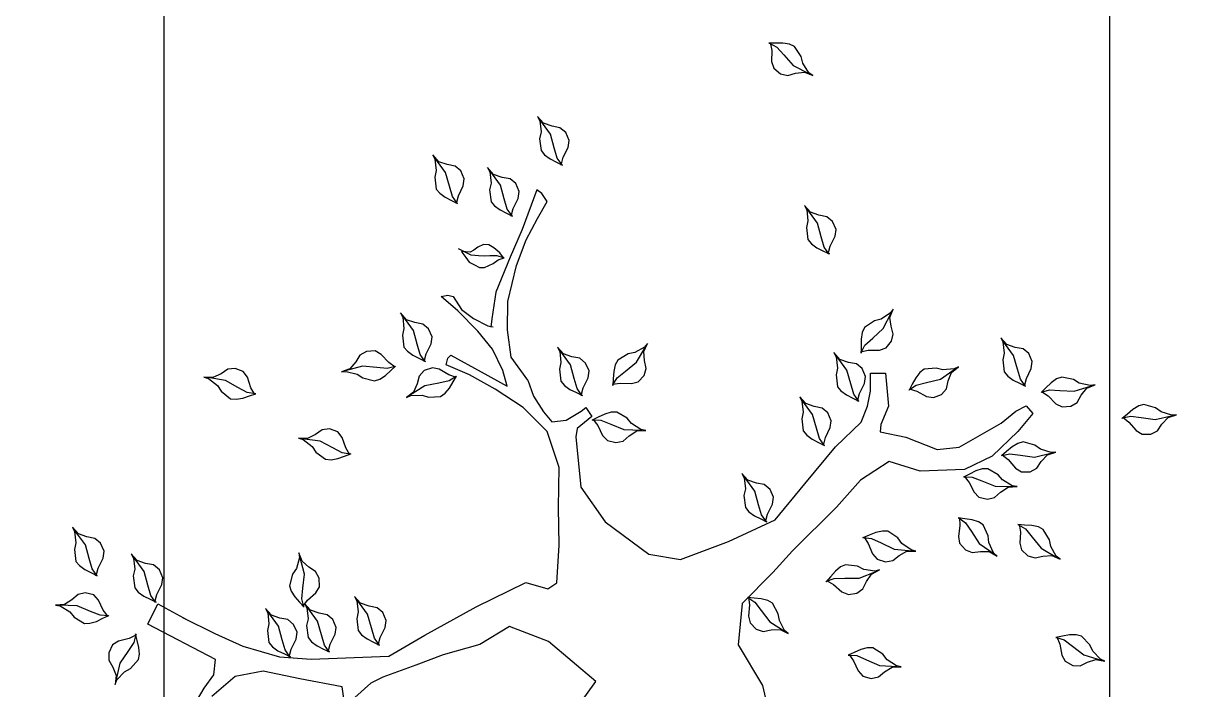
# Model space of a CAD drawing. Header units: metres. Extents: x 78 to 178, y -74 to 157.
# Drawn here: x 107.719 to 108.462, y 88.826 to 89.248 of the extents above; entities that cross this region are included whole.
import ezdxf

# ---------------------------------------------------------------- set-up
doc = ezdxf.new("R2010")
doc.units = ezdxf.units.M
doc.linetypes.add('ACAD_ISO03W100', pattern=[30, 12, -18])
doc.layers.add('Barandal', color=138, linetype='Continuous', lineweight=30)
doc.layers.add('Detalles constructivos', color=7, linetype='Continuous', lineweight=9)

# ---------------------------------------------------------------- blocks, each defined once
blk = doc.blocks.new('tree21')
at = {"color": 84}
for p, q in [((1451841.5, 401015.9), (1451845.4, 401078.4)), ((1451845.4, 401078.4), (1451851.3, 401045.6)), ((1451850.4, 400925.9), (1451845.9, 401052.4)), ((1451808, 400963.1), (1451841.5, 401015.9)), ((1451851.3, 401045.6), (1451892.6, 400978.8)), ((1451892.6, 400978.8), (1451929.7, 400948.4)), ((1451302.7, 400959.8), (1451332.2, 400944.1)), ((1451349.5, 400918.1), (1451302.7, 400959.8)), ((1451425.7, 400869.5), (1451323.5, 400944.1)), ((1451332.2, 400944.1), (1451410.2, 400935.4)), ((1451370.2, 400859.2), (1451349.5, 400918.1)), ((1451410.2, 400935.4), (1451457.1, 400945.7)), ((1451457.1, 400945.7), (1451540.3, 400935.3)), ((1451540.3, 400935.3), (1451569.7, 400911)), ((1451569.7, 400911), (1451597.4, 400872.8)), ((1451759.7, 400870.2), (1451770.7, 400920.7)), ((1451770.7, 400920.7), (1451808, 400963.1)), ((1451888.8, 400834.8), (1451850.4, 400925.9)), ((1451929.7, 400948.4), (1451972.9, 400876.5)), ((1451380.6, 400803.7), (1451370.2, 400859.2)), ((1451413.5, 400763.8), (1451380.6, 400803.7)), ((1451521.1, 400843.4), (1451425.7, 400869.5)), ((1451592.2, 400822.5), (1451521.1, 400843.4)), ((1451638.9, 400789.5), (1451592.2, 400822.5)), ((1451597.4, 400872.8), (1451619.9, 400827.7)), ((1451619.9, 400827.7), (1451640.7, 400786.1)), ((1451774.8, 400811.6), (1451759.7, 400870.2)), ((1451810.3, 400777.7), (1451774.8, 400811.6)), ((1451916.3, 400766.1), (1451888.8, 400834.8)), ((1451972, 400838.3), (1451959.1, 400793)), ((1451972.9, 400876.5), (1451972, 400838.3)), ((1451468.9, 400739.4), (1451413.5, 400763.8)), ((1451517.5, 400746.3), (1451468.9, 400739.4)), ((1451586.9, 400780.9), (1451517.5, 400746.3)), ((1451640.7, 400794.7), (1451586.9, 400780.9)), ((1451640.7, 400786.1), (1451638.9, 400789.5)), ((1451880.3, 400744.5), (1451810.3, 400777.7)), ((1451924.4, 400710.7), (1451880.3, 400744.5)), ((1451919.3, 400708.9), (1451916.3, 400766.1)), ((1451937.5, 400747.4), (1451917.6, 400705.4)), ((1451959.1, 400793), (1451937.5, 400747.4)), ((1451917.6, 400705.4), (1451919.3, 400708.9)), ((1452096.4, 400638.6), (1452122.7, 400679.9)), ((1452122.7, 400679.9), (1452177.3, 400706.2)), ((1452177.3, 400706.2), (1452229, 400705.2)), ((1452229, 400705.2), (1452277.9, 400676.9)), ((1452249.6, 400628), (1452372.8, 400657)), ((1452277.9, 400676.9), (1452336.1, 400654.3)), ((1452367.1, 400650.5), (1452309.7, 400596.9)), ((1452336.1, 400654.3), (1452398.2, 400662.7)), ((1452398.2, 400662.7), (1452367.1, 400650.5)), ((1452052.9, 400513.5), (1452077.5, 400563.4)), ((1452077.5, 400563.4), (1452096.4, 400638.6)), ((1452105.6, 400532.3), (1452167.7, 400572.7)), ((1452167.7, 400572.7), (1452249.6, 400628)), ((1452309.7, 400596.9), (1452287.1, 400554.6)), ((1451487.9, 400549.7), (1451517.3, 400534.1)), ((1451534.6, 400508), (1451487.9, 400549.7)), ((1451610.9, 400459.4), (1451508.6, 400534.1)), ((1451517.3, 400534.1), (1451595.3, 400525.3)), ((1451555.4, 400449.1), (1451534.6, 400508)), ((1451595.3, 400525.3), (1451642.2, 400535.7)), ((1451642.2, 400535.7), (1451725.4, 400525.2)), ((1451725.4, 400525.2), (1451754.8, 400500.9)), ((1451754.8, 400500.9), (1451782.5, 400462.7)), ((1452046.4, 400519.2), (1452050.1, 400518.2)), ((1452091.5, 400507.9), (1452046.4, 400519.2)), ((1452050.1, 400518.2), (1452105.6, 400532.3)), ((1452140.4, 400495.6), (1452091.5, 400507.9)), ((1452187.4, 400491.7), (1452140.4, 400495.6)), ((1452225, 400498.3), (1452187.4, 400491.7)), ((1452287.1, 400554.6), (1452225, 400498.3)), ((1451565.7, 400393.6), (1451555.4, 400449.1)), ((1451706.2, 400433.3), (1451610.9, 400459.4)), ((1451777.3, 400412.5), (1451706.2, 400433.3)), ((1451824, 400379.5), (1451777.3, 400412.5)), ((1451782.5, 400462.7), (1451805, 400417.6)), ((1451805, 400417.6), (1451825.8, 400376)), ((1451598.6, 400353.7), (1451565.7, 400393.6)), ((1451654.1, 400329.4), (1451598.6, 400353.7)), ((1451702.6, 400336.3), (1451654.1, 400329.4)), ((1451772, 400370.9), (1451702.6, 400336.3)), ((1451825.8, 400384.7), (1451772, 400370.9)), ((1451825.8, 400376), (1451824, 400379.5)), ((1450255.7, 400042.4), (1450265.5, 400010.5)), ((1450259.3, 399979.8), (1450255.7, 400042.4)), ((1450278.9, 399891.6), (1450259.3, 400016.6)), ((1450265.5, 400010.5), (1450314.5, 399949.1)), ((1450200.4, 399876.9), (1450232.3, 399923.5)), ((1450232.3, 399923.5), (1450259.3, 399979.8)), ((1450314.5, 399949.1), (1450354.9, 399923.4)), ((1450354.9, 399923.4), (1450406.3, 399857.1)), ((1450195.4, 399825.5), (1450200.4, 399876.9)), ((1450217.4, 399769), (1450195.4, 399825.5)), ((1450327.8, 399805.7), (1450278.9, 399891.6)), ((1450406.3, 399857.1), (1450410, 399819.1)), ((1450256.7, 399739.6), (1450217.4, 399769)), ((1450363.3, 399740.7), (1450327.8, 399805.7)), ((1450373.1, 399684.3), (1450363.3, 399740.7)), ((1450402.6, 399772.5), (1450386.6, 399724.7)), ((1450410, 399819.1), (1450402.6, 399772.5)), ((1450330.2, 399715), (1450256.7, 399739.6)), ((1450378, 399686.7), (1450330.2, 399715)), ((1450386.6, 399724.7), (1450371.9, 399680.6)), ((1450371.9, 399680.6), (1450373.1, 399684.3)), ((1451868.8, 399613.9), (1451898.3, 399598.2)), ((1451915.6, 399572.2), (1451868.8, 399613.9)), ((1451991.8, 399523.6), (1451889.6, 399598.3)), ((1451898.3, 399598.2), (1451976.3, 399589.5)), ((1451976.3, 399589.5), (1452023.1, 399599.9)), ((1452023.1, 399599.9), (1452106.3, 399589.4)), ((1452106.3, 399589.4), (1452135.8, 399565.1)), ((1451936.3, 399513.3), (1451915.6, 399572.2)), ((1451946.7, 399457.8), (1451936.3, 399513.3)), ((1452087.2, 399497.5), (1451991.8, 399523.6)), ((1452158.2, 399476.6), (1452087.2, 399497.5)), ((1452135.8, 399565.1), (1452163.5, 399526.9)), ((1452163.5, 399526.9), (1452186, 399481.8)), ((1451590, 399397.4), (1451629.7, 399424.4)), ((1451629.7, 399424.4), (1451710.8, 399445.6)), ((1451710.8, 399445.6), (1451747.2, 399433.9)), ((1451747.2, 399433.9), (1451787.1, 399408.8)), ((1451979.6, 399417.9), (1451946.7, 399457.8)), ((1452035, 399393.5), (1451979.6, 399417.9)), ((1452153, 399435), (1452083.6, 399400.4)), ((1452206.7, 399448.9), (1452153, 399435)), ((1452205, 399443.7), (1452158.2, 399476.6)), ((1452186, 399481.8), (1452206.7, 399440.2)), ((1452206.7, 399440.2), (1452205, 399443.7)), ((1450682.1, 399382.7), (1450691.3, 399350.6)), ((1450684.5, 399320.1), (1450682.1, 399382.7)), ((1450702.2, 399231.5), (1450685.3, 399356.9)), ((1450691.3, 399350.6), (1450739, 399288.3)), ((1451481.2, 399380.1), (1451514.3, 399376.5)), ((1451540.1, 399358.8), (1451481.2, 399380.1)), ((1451628.9, 399342), (1451506.3, 399373.3)), ((1451514.3, 399376.5), (1451590, 399397.4)), ((1451581.2, 399311.7), (1451540.1, 399358.8)), ((1451727.1, 399353.1), (1451628.9, 399342)), ((1451800.9, 399360.1), (1451727.1, 399353.1)), ((1451787.1, 399408.8), (1451824.7, 399375.2)), ((1451856.5, 399346.9), (1451800.9, 399360.1)), ((1451856.2, 399352.4), (1451811.4, 399319.6)), ((1451824.7, 399375.2), (1451859.4, 399344.3)), ((1451834.3, 399340.4), (1451863.7, 399324.7)), ((1451881, 399298.7), (1451834.3, 399340.4)), ((1451859.4, 399344.3), (1451856.5, 399346.9)), ((1452083.6, 399400.4), (1452035, 399393.5)), ((1450623.5, 399218.4), (1450656.3, 399264.3)), ((1450656.3, 399264.3), (1450684.5, 399320.1)), ((1450739, 399288.3), (1450778.9, 399261.7)), ((1450778.9, 399261.7), (1450829, 399194.4)), ((1451611.4, 399264.1), (1451581.2, 399311.7)), ((1451656.8, 399239.2), (1451611.4, 399264.1)), ((1451759.8, 399261.7), (1451717.3, 399237.2)), ((1451811.4, 399319.6), (1451759.8, 399261.7)), ((1451957.3, 399250.1), (1451855.1, 399324.8)), ((1451863.7, 399324.7), (1451941.8, 399316)), ((1451901.8, 399239.8), (1451881, 399298.7)), ((1451941.8, 399316), (1451988.6, 399326.4)), ((1451988.6, 399326.4), (1452071.8, 399315.9)), ((1452071.8, 399315.9), (1452101.3, 399291.6)), ((1452101.3, 399291.6), (1452129, 399253.4)), ((1452129, 399253.4), (1452151.4, 399208.3)), ((1450617.5, 399167.1), (1450623.5, 399218.4)), ((1450749.4, 399144.6), (1450702.2, 399231.5)), ((1450829, 399194.4), (1450831.9, 399156.3)), ((1451717.3, 399237.2), (1451656.8, 399239.2)), ((1451912.1, 399184.3), (1451901.8, 399239.8)), ((1451945, 399144.4), (1451912.1, 399184.3)), ((1452052.6, 399224), (1451957.3, 399250.1)), ((1452123.7, 399203.1), (1452052.6, 399224)), ((1452172.2, 399175.4), (1452118.4, 399161.5)), ((1452170.5, 399170.2), (1452123.7, 399203.1)), ((1452151.4, 399208.3), (1452172.2, 399166.7)), ((1452172.2, 399166.7), (1452170.5, 399170.2)), ((1450638.3, 399110.2), (1450617.5, 399167.1)), ((1450676.9, 399080), (1450638.3, 399110.2)), ((1450783.6, 399078.9), (1450749.4, 399144.6)), ((1450823.5, 399109.9), (1450806.6, 399062.5)), ((1450831.9, 399156.3), (1450823.5, 399109.9)), ((1452000.5, 399120), (1451945, 399144.4)), ((1452049, 399126.9), (1452000.5, 399120)), ((1452118.4, 399161.5), (1452049, 399126.9)), ((1450150.1, 398984.6), (1450197.7, 399025.1)), ((1450179.7, 398936.5), (1450212.6, 399058.7)), ((1450197.7, 399025.1), (1450219.8, 399083.7)), ((1450219.8, 399083.7), (1450215.8, 399050.6)), ((1450215.8, 399050.6), (1450235.6, 398974.6)), ((1450750, 399053.9), (1450676.9, 399080)), ((1450797.2, 399024.7), (1450750, 399053.9)), ((1450792.2, 399022.3), (1450783.6, 399078.9)), ((1450806.6, 399062.5), (1450790.9, 399018.7)), ((1450790.9, 399018.7), (1450792.2, 399022.3)), ((1450076.6, 398910), (1450102, 398955)), ((1450102, 398955), (1450150.1, 398984.6)), ((1450189.6, 398838.1), (1450179.7, 398936.5)), ((1450235.6, 398974.6), (1450262.1, 398934.6)), ((1450262.1, 398934.6), (1450282.2, 398853.2)), ((1451786, 398991.7), (1451815.4, 398976)), ((1451832.7, 398950), (1451786, 398991.7)), ((1451909, 398901.4), (1451806.8, 398976.1)), ((1451815.4, 398976), (1451893.4, 398967.3)), ((1451853.5, 398891.1), (1451832.7, 398950)), ((1451893.4, 398967.3), (1451940.3, 398977.7)), ((1451940.3, 398977.7), (1452023.5, 398967.2)), ((1452023.5, 398967.2), (1452052.9, 398942.9)), ((1452052.9, 398942.9), (1452080.6, 398904.7)), ((1450073.8, 398849.5), (1450076.6, 398910)), ((1450097.7, 398806.6), (1450073.8, 398849.5)), ((1450282.2, 398853.2), (1450270.1, 398817)), ((1451863.8, 398835.6), (1451853.5, 398891.1)), ((1452004.3, 398875.3), (1451909, 398901.4)), ((1452075.4, 398854.4), (1452004.3, 398875.3)), ((1452122.2, 398821.5), (1452075.4, 398854.4)), ((1452080.6, 398904.7), (1452103.1, 398859.6)), ((1452103.1, 398859.6), (1452123.9, 398818)), ((1450154.9, 398754.3), (1450097.7, 398806.6)), ((1450181.6, 398708.8), (1450195.6, 398764.3)), ((1450195.6, 398764.3), (1450189.6, 398838.1)), ((1450244.4, 398777.4), (1450210.4, 398740.3)), ((1450270.1, 398817), (1450244.4, 398777.4)), ((1451896.7, 398795.7), (1451863.8, 398835.6)), ((1451952.2, 398771.3), (1451896.7, 398795.7)), ((1452000.7, 398778.2), (1451952.2, 398771.3)), ((1452070.1, 398812.8), (1452000.7, 398778.2)), ((1452123.9, 398826.7), (1452070.1, 398812.8)), ((1452123.9, 398818), (1452122.2, 398821.5)), ((1450187.1, 398709.1), (1450154.9, 398754.3)), ((1450210.4, 398740.3), (1450179, 398705.9)), ((1450179, 398705.9), (1450181.6, 398708.8)), ((1449808.9, 398672.2), (1449838.3, 398656.5)), ((1449855.7, 398630.5), (1449808.9, 398672.2)), ((1449931.9, 398581.9), (1449829.7, 398656.5)), ((1449838.3, 398656.5), (1449916.4, 398647.8)), ((1449876.4, 398571.5), (1449855.7, 398630.5)), ((1449916.4, 398647.8), (1449963.2, 398658.1)), ((1449963.2, 398658.1), (1450046.4, 398647.7)), ((1450046.4, 398647.7), (1450075.9, 398623.4)), ((1450075.9, 398623.4), (1450103.6, 398585.2)), ((1450317.4, 398501.8), (1450384.5, 398609.1)), ((1450360.4, 398581.3), (1450398.6, 398631)), ((1450385.1, 398600.5), (1450382, 398522)), ((1450398.6, 398631), (1450385.1, 398600.5)), ((1449886.7, 398516.1), (1449876.4, 398571.5)), ((1449919.6, 398476.2), (1449886.7, 398516.1)), ((1450027.2, 398555.8), (1449931.9, 398581.9)), ((1450098.3, 398534.9), (1450027.2, 398555.8)), ((1450145.1, 398501.9), (1450098.3, 398534.9)), ((1450103.6, 398585.2), (1450126.1, 398540.1)), ((1450126.1, 398540.1), (1450146.8, 398498.5)), ((1450211, 398506.5), (1450248.5, 398542.2)), ((1450248.5, 398542.2), (1450303.1, 398556.4)), ((1450303.1, 398556.4), (1450360.4, 398581.3)), ((1450382, 398522), (1450395.7, 398476)), ((1448707.4, 398447.5), (1448736.9, 398431.9)), ((1448754.2, 398405.9), (1448707.4, 398447.5)), ((1448814.9, 398423.2), (1448861.7, 398433.5)), ((1448861.7, 398433.5), (1448944.9, 398423)), ((1449975.1, 398451.8), (1449919.6, 398476.2)), ((1450023.6, 398458.7), (1449975.1, 398451.8)), ((1450093, 398493.3), (1450023.6, 398458.7)), ((1450146.8, 398507.1), (1450093, 398493.3)), ((1450146.8, 398498.5), (1450145.1, 398501.9)), ((1450190.7, 398449.5), (1450211, 398506.5)), ((1450201, 398401.5), (1450190.7, 398449.5)), ((1450298.1, 398404.9), (1450317.4, 398501.8)), ((1450395.7, 398476), (1450391.1, 398392.3)), ((1448830.4, 398357.3), (1448728.2, 398431.9)), ((1448736.9, 398431.9), (1448814.9, 398423.2)), ((1448774.9, 398346.9), (1448754.2, 398405.9)), ((1448925.8, 398331.2), (1448830.4, 398357.3)), ((1448944.9, 398423), (1448974.4, 398398.8)), ((1448974.4, 398398.8), (1449002.1, 398360.6)), ((1449002.1, 398360.6), (1449024.6, 398315.5)), ((1450240.5, 398334.8), (1450201, 398401.5)), ((1450282.4, 398332.5), (1450298.1, 398404.9)), ((1450369, 398361.2), (1450332.9, 398330.8)), ((1450391.1, 398392.3), (1450369, 398361.2)), ((1448785.3, 398291.4), (1448774.9, 398346.9)), ((1448818.1, 398251.5), (1448785.3, 398291.4)), ((1448996.8, 398310.3), (1448925.8, 398331.2)), ((1449045.3, 398282.5), (1448991.6, 398268.7)), ((1449043.6, 398277.3), (1448996.8, 398310.3)), ((1449024.6, 398315.5), (1449045.3, 398273.9)), ((1449045.3, 398273.9), (1449043.6, 398277.3)), ((1450258.1, 398282.1), (1450240.5, 398334.8)), ((1450289.5, 398305.2), (1450249.5, 398281.5)), ((1450249.5, 398281.5), (1450252.8, 398283.5)), ((1450252.8, 398283.5), (1450282.4, 398332.5)), ((1450332.9, 398330.8), (1450289.5, 398305.2)), ((1448873.6, 398227.2), (1448818.1, 398251.5)), ((1448922.2, 398234.1), (1448873.6, 398227.2)), ((1448991.6, 398268.7), (1448922.2, 398234.1)), ((1449406.4, 398178.4), (1449361.4, 398268.6)), ((1449380.4, 398247.7), (1449394.3, 398237.3)), ((1449385.6, 398185.3), (1449380.4, 398247.7)), ((1449394.3, 398237.3), (1449422, 398216.5)), ((1449422, 398216.5), (1449454.9, 398193.9)), ((1449454.9, 398193.9), (1449474, 398155.8)), ((1449331.7, 398093.5), (1449350.8, 398133.3)), ((1449350.8, 398133.3), (1449371.7, 398161.1)), ((1449371.7, 398161.1), (1449385.6, 398185.3)), ((1449409.8, 398128.1), (1449406.4, 398178.4)), ((1449413.2, 398086.5), (1449409.8, 398128.1)), ((1449474, 398155.8), (1449491.3, 398121.1)), ((1449491.3, 398121.1), (1449491.2, 398086.4)), ((1448795.9, 398064.5), (1448825.3, 398048.9)), ((1448842.6, 398022.9), (1448795.9, 398064.5)), ((1448918.9, 397974.3), (1448816.6, 398048.9)), ((1448825.3, 398048.9), (1448903.3, 398040.1)), ((1448903.3, 398040.1), (1448950.2, 398050.5)), ((1448950.2, 398050.5), (1449033.4, 398040)), ((1449033.4, 398040), (1449062.8, 398015.7)), ((1449333.4, 398055.3), (1449331.7, 398093.5)), ((1449354.2, 398022.4), (1449333.4, 398055.3)), ((1449409.6, 397998.1), (1449409.7, 398050.1)), ((1449409.7, 398050.1), (1449413.2, 398086.5)), ((1449465.1, 398025.7), (1449439.1, 397991.1)), ((1449491.2, 398086.4), (1449465.1, 398025.7)), ((1448863.4, 397963.9), (1448842.6, 398022.9)), ((1448873.7, 397908.4), (1448863.4, 397963.9)), ((1449014.2, 397948.2), (1448918.9, 397974.3)), ((1449085.3, 397927.3), (1449014.2, 397948.2)), ((1449062.8, 398015.7), (1449090.5, 397977.6)), ((1449090.5, 397977.6), (1449113, 397932.5)), ((1449388.8, 397979), (1449354.2, 398022.4)), ((1449423.4, 397953), (1449388.8, 397979)), ((1449423.4, 397953), (1449409.6, 397998.1)), ((1449425.2, 397949.5), (1449423.4, 397953)), ((1449439.1, 397991.1), (1449425.2, 397949.5)), ((1448906.6, 397868.5), (1448873.7, 397908.4)), ((1448962, 397844.2), (1448906.6, 397868.5)), ((1449080, 397885.7), (1449010.6, 397851.1)), ((1449133.8, 397899.5), (1449080, 397885.7)), ((1449132, 397894.3), (1449085.3, 397927.3)), ((1449113, 397932.5), (1449133.8, 397890.8)), ((1449133.8, 397890.8), (1449132, 397894.3)), ((1449010.6, 397851.1), (1448962, 397844.2)), ((1448439.8, 397716.1), (1448469.2, 397700.5)), ((1448486.5, 397674.5), (1448439.8, 397716.1)), ((1448562.8, 397625.8), (1448460.5, 397700.5)), ((1448469.2, 397700.5), (1448547.2, 397691.7)), ((1448547.2, 397691.7), (1448594.1, 397702.1)), ((1448594.1, 397702.1), (1448677.3, 397691.6)), ((1448507.3, 397615.5), (1448486.5, 397674.5)), ((1448658.1, 397599.7), (1448562.8, 397625.8)), ((1448677.3, 397691.6), (1448706.7, 397667.3)), ((1448706.7, 397667.3), (1448734.4, 397629.1)), ((1448734.4, 397629.1), (1448756.9, 397584.1)), ((1448517.6, 397560), (1448507.3, 397615.5)), ((1448550.5, 397520.1), (1448517.6, 397560)), ((1448723.9, 397537.3), (1448654.5, 397502.7)), ((1448729.2, 397578.9), (1448658.1, 397599.7)), ((1448777.7, 397551.1), (1448723.9, 397537.3)), ((1448775.9, 397545.9), (1448729.2, 397578.9)), ((1448756.9, 397584.1), (1448777.7, 397542.4)), ((1448777.7, 397542.4), (1448775.9, 397545.9)), ((1450046.9, 397577.8), (1450076.4, 397562.2)), ((1450093.7, 397536.2), (1450046.9, 397577.8)), ((1450169.9, 397487.5), (1450067.7, 397562.2)), ((1450076.4, 397562.2), (1450154.4, 397553.4)), ((1450114.4, 397477.2), (1450093.7, 397536.2)), ((1450154.4, 397553.4), (1450201.2, 397563.8)), ((1450201.2, 397563.8), (1450284.5, 397553.3)), ((1450284.5, 397553.3), (1450313.9, 397529)), ((1448605.9, 397495.8), (1448550.5, 397520.1)), ((1448654.5, 397502.7), (1448605.9, 397495.8)), ((1450124.8, 397421.7), (1450114.4, 397477.2)), ((1450265.3, 397461.5), (1450169.9, 397487.5)), ((1450336.3, 397440.6), (1450265.3, 397461.5)), ((1450313.9, 397529), (1450341.6, 397490.9)), ((1450341.6, 397490.9), (1450364.1, 397445.8)), ((1450157.7, 397381.8), (1450124.8, 397421.7)), ((1450213.1, 397357.5), (1450157.7, 397381.8)), ((1450331.1, 397399), (1450261.7, 397364.4)), ((1450384.8, 397412.8), (1450331.1, 397399)), ((1450383.1, 397407.6), (1450336.3, 397440.6)), ((1450364.1, 397445.8), (1450384.8, 397404.1)), ((1450384.8, 397404.1), (1450383.1, 397407.6)), ((1450261.7, 397364.4), (1450213.1, 397357.5)), ((1450513.5, 397247.9), (1450535, 397293.4)), ((1450535, 397293.4), (1450555, 397335.5)), ((1450548.1, 397330.1), (1450592.2, 397296.4)), ((1450555, 397335.5), (1450553.3, 397332)), ((1450553.3, 397332), (1450556.3, 397274.8)), ((1450592.2, 397296.4), (1450662.3, 397263.2)), ((1450500.6, 397202.5), (1450513.5, 397247.9)), ((1450556.3, 397274.8), (1450583.8, 397206)), ((1450662.3, 397263.2), (1450697.7, 397229.3)), ((1450697.7, 397229.3), (1450712.9, 397170.6)), ((1450094.4, 397085), (1450136.9, 397157.4)), ((1450136.9, 397157.4), (1450170.8, 397174.9)), ((1450170.8, 397174.9), (1450216.8, 397185.3)), ((1450260.9, 397160.6), (1450213.7, 397103.5)), ((1450216.8, 397185.3), (1450267.1, 397188.2)), ((1450309.7, 397190.6), (1450260.9, 397160.6)), ((1450267.1, 397188.2), (1450313.5, 397190.8)), ((1450305.6, 397194.3), (1450297.1, 397139.4)), ((1450297.1, 397139.4), (1450301.6, 397062)), ((1450313.5, 397190.8), (1450309.7, 397190.6)), ((1450499.7, 397164.3), (1450500.6, 397202.5)), ((1450542.9, 397092.4), (1450499.7, 397164.3)), ((1450583.8, 397206), (1450622.2, 397114.9)), ((1450712.9, 397170.6), (1450701.8, 397120.1)), ((1450085.5, 397037.9), (1450094.4, 397085)), ((1450213.7, 397103.5), (1450152.2, 397026.2)), ((1450301.6, 397062), (1450288.8, 397014.6)), ((1450580, 397062), (1450542.9, 397092.4)), ((1450621.3, 396995.3), (1450580, 397062)), ((1450622.2, 397114.9), (1450626.7, 396988.5)), ((1450664.6, 397077.7), (1450631.1, 397025)), ((1450701.8, 397120.1), (1450664.6, 397077.7)), ((1450077.5, 396975.3), (1450020.8, 396948.7)), ((1450020.8, 396948.7), (1450046.7, 396969.6)), ((1450152.2, 397026.2), (1450043.3, 396961.7)), ((1450046.7, 396969.6), (1450085.5, 397037.9)), ((1450139.8, 396971.1), (1450077.5, 396975.3)), ((1450194.9, 396958.7), (1450139.8, 396971.1)), ((1450244.5, 396973.2), (1450194.9, 396958.7)), ((1450288.8, 397014.6), (1450244.5, 396973.2)), ((1450627.2, 396962.5), (1450621.3, 396995.3)), ((1450631.1, 397025), (1450627.2, 396962.5)), ((1450927.6, 396291.4), (1450957.1, 396275.8)), ((1450974.4, 396249.7), (1450927.6, 396291.4)), ((1451050.7, 396201.1), (1450948.4, 396275.8)), ((1450957.1, 396275.8), (1451035.1, 396267)), ((1450995.1, 396190.8), (1450974.4, 396249.7)), ((1451035.1, 396267), (1451082, 396277.4)), ((1451082, 396277.4), (1451165.2, 396266.9)), ((1451165.2, 396266.9), (1451194.6, 396242.6)), ((1451194.6, 396242.6), (1451222.3, 396204.4)), ((1451789.1, 396245.1), (1451844.2, 396238.5)), ((1451792.2, 396253.2), (1451792.6, 396249.4)), ((1451796.5, 396206.9), (1451792.2, 396253.2)), ((1451792.6, 396249.4), (1451824.2, 396201.7)), ((1451844.2, 396238.5), (1451921.4, 396245.6)), ((1451921.4, 396245.6), (1451969.2, 396234.5)), ((1451969.2, 396234.5), (1452012.1, 396191.7)), ((1451005.5, 396135.3), (1450995.1, 396190.8)), ((1451146, 396175), (1451050.7, 396201.1)), ((1451217.1, 396154.2), (1451146, 396175)), ((1451263.8, 396121.2), (1451217.1, 396154.2)), ((1451222.3, 396204.4), (1451244.8, 396159.3)), ((1451244.8, 396159.3), (1451265.6, 396117.7)), ((1451801.1, 396156.7), (1451796.5, 396206.9)), ((1451813.1, 396111.1), (1451801.1, 396156.7)), ((1451824.2, 396201.7), (1451882.9, 396156.5)), ((1451882.9, 396156.5), (1451962.3, 396097.6)), ((1452012.1, 396191.7), (1452028.3, 396142.6)), ((1451038.4, 396095.4), (1451005.5, 396135.3)), ((1451093.8, 396071.1), (1451038.4, 396095.4)), ((1451142.4, 396077.9), (1451093.8, 396071.1)), ((1451211.8, 396112.6), (1451142.4, 396077.9)), ((1451265.6, 396126.4), (1451211.8, 396112.6)), ((1451265.6, 396117.7), (1451263.8, 396121.2)), ((1451831.7, 396077.8), (1451813.1, 396111.1)), ((1451905.5, 396037.9), (1451831.7, 396077.8)), ((1451962.3, 396097.6), (1452030.5, 395991)), ((1452017.8, 396087.1), (1452015.7, 396024.7)), ((1452028.3, 396142.6), (1452017.8, 396087.1)), ((1456636.8, 396095.3), (1456691.2, 396083.9)), ((1456640.7, 396103), (1456640.7, 396099.2)), ((1456640.9, 396056.5), (1456640.7, 396103)), ((1456640.7, 396099.2), (1456668, 396048.9)), ((1456691.2, 396083.9), (1456768.7, 396084.2)), ((1456768.7, 396084.2), (1456815.3, 396068.9)), ((1456815.3, 396068.9), (1456854.3, 396022.6)), ((1451952.9, 396030.5), (1451905.5, 396037.9)), ((1452022.4, 395994.1), (1451952.9, 396030.5)), ((1452015.7, 396024.7), (1452044.2, 395968.9)), ((1452044.2, 395968.9), (1452022.4, 395994.1)), ((1456641.1, 396006.1), (1456640.9, 396056.5)), ((1456649, 395959.7), (1456641.1, 396006.1)), ((1456668, 396048.9), (1456722.5, 395998.7)), ((1456722.5, 395998.7), (1456796.5, 395933.2)), ((1456854.3, 396022.6), (1456866.1, 395972.2)), ((1456664.7, 395924.8), (1456649, 395959.7)), ((1456734.7, 395878.6), (1456664.7, 395924.8)), ((1456796.5, 395933.2), (1456855.2, 395821)), ((1456850.9, 395917.9), (1456843.4, 395855.9)), ((1456866.1, 395972.2), (1456850.9, 395917.9)), ((1449059.9, 395855.5), (1449089.3, 395839.9)), ((1449106.6, 395813.9), (1449059.9, 395855.5)), ((1449182.9, 395765.3), (1449080.6, 395839.9)), ((1449089.3, 395839.9), (1449167.3, 395831.1)), ((1449167.3, 395831.1), (1449214.2, 395841.5)), ((1449214.2, 395841.5), (1449297.4, 395831)), ((1449297.4, 395831), (1449326.8, 395806.7)), ((1450393.6, 395888.4), (1450423.1, 395872.8)), ((1450440.4, 395846.8), (1450393.6, 395888.4)), ((1450516.7, 395798.2), (1450414.4, 395872.8)), ((1450423.1, 395872.8), (1450501.1, 395864.1)), ((1450461.1, 395787.8), (1450440.4, 395846.8)), ((1450501.1, 395864.1), (1450548, 395874.4)), ((1450548, 395874.4), (1450631.2, 395863.9)), ((1450631.2, 395863.9), (1450660.6, 395839.6)), ((1450660.6, 395839.6), (1450688.3, 395801.5)), ((1456781.3, 395867.2), (1456734.7, 395878.6)), ((1456847.4, 395824.9), (1456781.3, 395867.2)), ((1456843.4, 395855.9), (1456866.9, 395797.8)), ((1456866.9, 395797.8), (1456847.4, 395824.9)), ((1449127.4, 395754.9), (1449106.6, 395813.9)), ((1449137.7, 395699.4), (1449127.4, 395754.9)), ((1449278.2, 395739.2), (1449182.9, 395765.3)), ((1449349.3, 395718.3), (1449278.2, 395739.2)), ((1449326.8, 395806.7), (1449354.5, 395768.6)), ((1449354.5, 395768.6), (1449377, 395723.5)), ((1450471.5, 395732.3), (1450461.1, 395787.8)), ((1450612, 395772.1), (1450516.7, 395798.2)), ((1450683.1, 395751.2), (1450612, 395772.1)), ((1450729.8, 395718.2), (1450683.1, 395751.2)), ((1450688.3, 395801.5), (1450710.8, 395756.4)), ((1450710.8, 395756.4), (1450731.6, 395714.8)), ((1449170.6, 395659.5), (1449137.7, 395699.4)), ((1449226.1, 395635.2), (1449170.6, 395659.5)), ((1449344, 395676.7), (1449274.6, 395642.1)), ((1449397.8, 395690.5), (1449344, 395676.7)), ((1449396, 395685.3), (1449349.3, 395718.3)), ((1449377, 395723.5), (1449397.8, 395681.8)), ((1449397.8, 395681.8), (1449396, 395685.3)), ((1450504.4, 395692.4), (1450471.5, 395732.3)), ((1450559.8, 395668.1), (1450504.4, 395692.4)), ((1450608.4, 395675), (1450559.8, 395668.1)), ((1450677.8, 395709.6), (1450608.4, 395675)), ((1450731.6, 395723.4), (1450677.8, 395709.6)), ((1450731.6, 395714.8), (1450729.8, 395718.2)), ((1451609.4, 395639.5), (1451647.3, 395672.8)), ((1451647.3, 395672.8), (1451682.2, 395703.5)), ((1451679.3, 395700.9), (1451659.3, 395647.2)), ((1451673.8, 395701.3), (1451700.9, 395652.8)), ((1451682.2, 395703.5), (1451679.3, 395700.9)), ((1449274.6, 395642.1), (1449226.1, 395635.2)), ((1450085.6, 395649.4), (1450115, 395633.8)), ((1450132.3, 395607.7), (1450085.6, 395649.4)), ((1450208.6, 395559.1), (1450106.4, 395633.8)), ((1450115, 395633.8), (1450193, 395625)), ((1450153.1, 395548.8), (1450132.3, 395607.7)), ((1450193, 395625), (1450239.9, 395635.4)), ((1450239.9, 395635.4), (1450323.1, 395624.9)), ((1450323.1, 395624.9), (1450352.5, 395600.6)), ((1450352.5, 395600.6), (1450380.2, 395562.4)), ((1451563.6, 395568.3), (1451579.6, 395603)), ((1451579.6, 395603), (1451609.4, 395639.5)), ((1451657.3, 395573.2), (1451656.5, 395474.4)), ((1451659.3, 395647.2), (1451657.3, 395573.2)), ((1451700.9, 395652.8), (1451752.1, 395594.5)), ((1451752.1, 395594.5), (1451771.2, 395549.4)), ((1450163.4, 395493.3), (1450153.1, 395548.8)), ((1450196.3, 395453.4), (1450163.4, 395493.3)), ((1450303.9, 395533), (1450208.6, 395559.1)), ((1450375, 395512.2), (1450303.9, 395533)), ((1450421.8, 395479.2), (1450375, 395512.2)), ((1450380.2, 395562.4), (1450402.7, 395517.3)), ((1450402.7, 395517.3), (1450423.5, 395475.7)), ((1451574.8, 395485.1), (1451563.6, 395568.3)), ((1451771.2, 395549.4), (1451761.8, 395489.5)), ((1452155.6, 395463.3), (1452176.2, 395509.3)), ((1452176.2, 395509.3), (1452195.2, 395551.7)), ((1452188.5, 395546.3), (1452233.3, 395513.4)), ((1452195.2, 395551.7), (1452193.6, 395548.2)), ((1452193.6, 395548.2), (1452197.8, 395491.1)), ((1452197.8, 395491.1), (1452226.7, 395422.9)), ((1452233.3, 395513.4), (1452304, 395481.7)), ((1449863.2, 395367.9), (1449909.8, 395437.6)), ((1449909.8, 395437.6), (1449944.7, 395453.1)), ((1449944.7, 395453.1), (1449991.2, 395460.8)), ((1450033.8, 395433.6), (1449983.4, 395379.4)), ((1449991.2, 395460.8), (1450041.6, 395460.7)), ((1450084.3, 395460.7), (1450033.8, 395433.6)), ((1450041.6, 395460.7), (1450088.1, 395460.7)), ((1450068.7, 395410.3), (1450068.6, 395332.7)), ((1450080.4, 395464.6), (1450068.7, 395410.3)), ((1450088.1, 395460.7), (1450084.3, 395460.7)), ((1450251.8, 395429.1), (1450196.3, 395453.4)), ((1450300.3, 395436), (1450251.8, 395429.1)), ((1450369.7, 395470.6), (1450300.3, 395436)), ((1450423.5, 395484.4), (1450369.7, 395470.6)), ((1450423.5, 395475.7), (1450421.8, 395479.2)), ((1451358.5, 395404.2), (1451376.1, 395447.3)), ((1451369.6, 395441.5), (1451415.5, 395410.3)), ((1451376.1, 395447.3), (1451374.6, 395443.7)), ((1451374.6, 395443.7), (1451380.7, 395386.8)), ((1451415.5, 395410.3), (1451487.3, 395381)), ((1451596.7, 395442.5), (1451574.8, 395485.1)), ((1451608.2, 395364.8), (1451596.7, 395442.5)), ((1451656.5, 395474.4), (1451610.4, 395356.5)), ((1451680.7, 395423.3), (1451629, 395388.2)), ((1451731.7, 395447.5), (1451680.7, 395423.3)), ((1451761.8, 395489.5), (1451731.7, 395447.5)), ((1452143.5, 395379.5), (1452143.6, 395417.7)), ((1452143.6, 395417.7), (1452155.6, 395463.3)), ((1452226.7, 395422.9), (1452267, 395332.7)), ((1452304, 395481.7), (1452340.2, 395448.6)), ((1452340.2, 395448.6), (1452356.5, 395390.3)), ((1449851.5, 395321.4), (1449863.2, 395367.9)), ((1449983.4, 395379.4), (1449917.4, 395305.8)), ((1450068.6, 395332.7), (1450053, 395286.2)), ((1451329.1, 395311.5), (1451339.5, 395357.5)), ((1451339.5, 395357.5), (1451358.5, 395404.2)), ((1451380.7, 395386.8), (1451412, 395319.6)), ((1451487.3, 395381), (1451524.5, 395349.1)), ((1451524.5, 395349.1), (1451542.9, 395291.4)), ((1451629, 395388.2), (1451600.6, 395332.4)), ((1451600.6, 395332.4), (1451608.2, 395364.8)), ((1452188.2, 395308.5), (1452143.5, 395379.5)), ((1452267, 395332.7), (1452274.1, 395206.3)), ((1452346.5, 395339.5), (1452310.2, 395296.3)), ((1452356.5, 395390.3), (1452346.5, 395339.5)), ((1449839.8, 395259.3), (1449781.6, 395236.1)), ((1449781.6, 395236.1), (1449808.8, 395255.5)), ((1449917.4, 395305.8), (1449804.9, 395247.7)), ((1449808.8, 395255.5), (1449851.5, 395321.4)), ((1449901.8, 395251.5), (1449839.8, 395259.3)), ((1449956.1, 395235.9), (1449901.8, 395251.5)), ((1450006.5, 395247.5), (1449956.1, 395235.9)), ((1450053, 395286.2), (1450006.5, 395247.5)), ((1451330.3, 395273.4), (1451329.1, 395311.5)), ((1451377.4, 395203.9), (1451330.3, 395273.4)), ((1451412, 395319.6), (1451455.3, 395230.8)), ((1451542.9, 395291.4), (1451534.6, 395240.3)), ((1452225.9, 395278.9), (1452188.2, 395308.5)), ((1452268.6, 395213), (1452225.9, 395278.9)), ((1452310.2, 395296.3), (1452277.8, 395242.9)), ((1451416.1, 395175.6), (1451377.4, 395203.9)), ((1451461.1, 395111.2), (1451416.1, 395175.6)), ((1451455.3, 395230.8), (1451466.8, 395104.7)), ((1451499.8, 395195.9), (1451469.2, 395141.4)), ((1451534.6, 395240.3), (1451499.8, 395195.9)), ((1452275.2, 395180.3), (1452268.6, 395213)), ((1452277.8, 395242.9), (1452275.2, 395180.3)), ((1450261.5, 395079.4), (1450305.9, 395103.3)), ((1450305.9, 395103.3), (1450346.8, 395125.3)), ((1450343.4, 395123.5), (1450311.9, 395075.7)), ((1450338.1, 395125.1), (1450353.6, 395071.8)), ((1450346.8, 395125.3), (1450343.4, 395123.5)), ((1451468.8, 395078.8), (1451461.1, 395111.2)), ((1451469.2, 395141.4), (1451468.8, 395078.8)), ((1450193, 394936.8), (1450200.9, 395020.3)), ((1450200.9, 395020.3), (1450224.2, 395050.5)), ((1450224.2, 395050.5), (1450261.5, 395079.4)), ((1450293.3, 395004), (1450270.2, 394907.9)), ((1450311.9, 395075.7), (1450293.3, 395004)), ((1450353.6, 395071.8), (1450390.4, 395003.5)), ((1450390.4, 395003.5), (1450398.8, 394955.2)), ((1450204.8, 394890.3), (1450193, 394936.8)), ((1450398.8, 394955.2), (1450376.3, 394899)), ((1450198.5, 394812.1), (1450204.8, 394890.3)), ((1450270.2, 394907.9), (1450198.8, 394803.4)), ((1450282.3, 394852.7), (1450224, 394830.2)), ((1450337.4, 394864.8), (1450282.3, 394852.7)), ((1450376.3, 394899), (1450337.4, 394864.8)), ((1450224, 394830.2), (1450183.8, 394782.1)), ((1450183.8, 394782.1), (1450198.5, 394812.1)), ((1451234.2, 394774.4), (1451289.6, 394770.8)), ((1451237, 394782.6), (1451237.5, 394778.8)), ((1451243.7, 394736.6), (1451237, 394782.6)), ((1451237.5, 394778.8), (1451271.7, 394732.9)), ((1451289.6, 394770.8), (1451366.4, 394782)), ((1451366.4, 394782), (1451414.7, 394773.4)), ((1451414.7, 394773.4), (1451459.8, 394733.1)), ((1450910, 394660.6), (1450932.4, 394705.7)), ((1450932.4, 394705.7), (1450953.1, 394747.4)), ((1450946.2, 394742.1), (1450989.6, 394707.6)), ((1450953.1, 394747.4), (1450951.4, 394743.9)), ((1450951.4, 394743.9), (1450953.3, 394686.7)), ((1450953.3, 394686.7), (1450979.5, 394617.4)), ((1450989.6, 394707.6), (1451059.1, 394673.1)), ((1451251, 394686.8), (1451243.7, 394736.6)), ((1451265.4, 394641.9), (1451251, 394686.8)), ((1451271.7, 394732.9), (1451332.7, 394690.9)), ((1451332.7, 394690.9), (1451415.2, 394636.4)), ((1451459.8, 394733.1), (1451478.6, 394684.9)), ((1451478.6, 394684.9), (1451471.1, 394628.9)), ((1450894.6, 394577.3), (1450896.2, 394615.5)), ((1450896.2, 394615.5), (1450910, 394660.6)), ((1450979.5, 394617.4), (1451016.1, 394525.6)), ((1451059.1, 394673.1), (1451093.8, 394638.5)), ((1451093.8, 394638.5), (1451107.9, 394579.6)), ((1451285.9, 394609.6), (1451265.4, 394641.9)), ((1451361.7, 394573.7), (1451285.9, 394609.6)), ((1451415.2, 394636.4), (1451489, 394533.6)), ((1451471.1, 394628.9), (1451472.5, 394566.4)), ((1450936.4, 394504.6), (1450894.6, 394577.3)), ((1451016.1, 394525.6), (1451018.2, 394399.1)), ((1451095.9, 394529.3), (1451057.8, 394487.6)), ((1451107.9, 394579.6), (1451095.9, 394529.3)), ((1451409.4, 394569), (1451361.7, 394573.7)), ((1451480.8, 394536.3), (1451409.4, 394569)), ((1451472.5, 394566.4), (1451503.9, 394512.3)), ((1451503.9, 394512.3), (1451480.8, 394536.3)), ((1449981.5, 394487), (1450011, 394471.4)), ((1450028.3, 394445.3), (1449981.5, 394487)), ((1450104.5, 394396.7), (1450002.3, 394471.4)), ((1450011, 394471.4), (1450089, 394462.6)), ((1450049, 394386.4), (1450028.3, 394445.3)), ((1450089, 394462.6), (1450135.8, 394473)), ((1450135.8, 394473), (1450219.1, 394462.5)), ((1450219.1, 394462.5), (1450248.5, 394438.2)), ((1450248.5, 394438.2), (1450276.2, 394400)), ((1450742.5, 394407.3), (1450775.1, 394445.8)), ((1450775.1, 394445.8), (1450805.2, 394481.2)), ((1450802.7, 394478.3), (1450790.8, 394422.3)), ((1450797.2, 394477.8), (1450831.1, 394433.9)), ((1450805.2, 394481.2), (1450802.7, 394478.3)), ((1450831.1, 394433.9), (1450890.3, 394383.7)), ((1450972.9, 394473.5), (1450936.4, 394504.6)), ((1451013, 394406), (1450972.9, 394473.5)), ((1451023.3, 394435.5), (1451018.3, 394373.1)), ((1451057.8, 394487.6), (1451023.3, 394435.5)), ((1450059.4, 394330.9), (1450049, 394386.4)), ((1450199.9, 394370.6), (1450104.5, 394396.7)), ((1450270.9, 394349.8), (1450199.9, 394370.6)), ((1450317.7, 394316.8), (1450270.9, 394349.8)), ((1450276.2, 394400), (1450298.7, 394354.9)), ((1450298.7, 394354.9), (1450319.4, 394313.3)), ((1450707.7, 394330.2), (1450718.4, 394366.8)), ((1450718.4, 394366.8), (1450742.5, 394407.3)), ((1450790.8, 394422.3), (1450799.6, 394348.7)), ((1450799.6, 394348.7), (1450813.2, 394250.8)), ((1450890.3, 394383.7), (1450915.8, 394341.8)), ((1451018.3, 394373.1), (1451013, 394406)), ((1451281, 394358.7), (1451335.9, 394350.1)), ((1451284.5, 394366.7), (1451284.7, 394362.8)), ((1451287, 394320.2), (1451284.5, 394366.7)), ((1451284.7, 394362.8), (1451314.5, 394314)), ((1451335.9, 394350.1), (1451413.3, 394354.3)), ((1451413.3, 394354.3), (1451460.6, 394341.4)), ((1450092.3, 394291), (1450059.4, 394330.9)), ((1450147.7, 394266.7), (1450092.3, 394291)), ((1450196.3, 394273.6), (1450147.7, 394266.7)), ((1450265.7, 394308.2), (1450196.3, 394273.6)), ((1450319.5, 394322), (1450265.7, 394308.2)), ((1450319.4, 394313.3), (1450317.7, 394316.8)), ((1450730.8, 394249.6), (1450707.7, 394330.2)), ((1450915.3, 394281.2), (1450891.5, 394235.3)), ((1450915.8, 394341.8), (1450915.3, 394281.2)), ((1451289.8, 394269.9), (1451287, 394320.2)), ((1451300, 394223.9), (1451289.8, 394269.9)), ((1451314.5, 394314), (1451371.5, 394266.6)), ((1451371.5, 394266.6), (1451448.6, 394204.8)), ((1451460.6, 394341.4), (1451501.9, 394297)), ((1451501.9, 394297), (1451516.2, 394247.4)), ((1450331.3, 394172.2), (1450363.9, 394205.4)), ((1450361.2, 394202.6), (1450345.2, 394147.6)), ((1450355.7, 394202.5), (1450386.3, 394156.2)), ((1450363.9, 394205.4), (1450361.2, 394202.6)), ((1450758.8, 394210.6), (1450730.8, 394249.6)), ((1450781.5, 394135.5), (1450758.8, 394210.6)), ((1450813.2, 394250.8), (1450784.9, 394127.5)), ((1450844.6, 394203.9), (1450798.6, 394161.6)), ((1450891.5, 394235.3), (1450844.6, 394203.9)), ((1451317.4, 394189.9), (1451300, 394223.9)), ((1451389.7, 394147.3), (1451317.4, 394189.9)), ((1451448.6, 394204.8), (1451512.8, 394095.8)), ((1451503.7, 394192.3), (1451499.3, 394130)), ((1451516.2, 394247.4), (1451503.7, 394192.3)), ((1450268.9, 394097.6), (1450296, 394136.2)), ((1450296, 394136.2), (1450331.3, 394172.2)), ((1450345.2, 394147.6), (1450348.7, 394073.6)), ((1450386.3, 394156.2), (1450441.6, 394101.9)), ((1450441.6, 394101.9), (1450464, 394058.2)), ((1450798.6, 394161.6), (1450778.7, 394102.2)), ((1450778.7, 394102.2), (1450781.5, 394135.5)), ((1451436.7, 394138.2), (1451389.7, 394147.3)), ((1451504.9, 394099.2), (1451436.7, 394138.2)), ((1451499.3, 394130), (1451525.7, 394073.2)), ((1452062.8, 394057), (1452071.2, 394102.8)), ((1452071.2, 394102.8), (1452070.5, 394099)), ((1450255.6, 394061.8), (1450268.9, 394097.6)), ((1450272.8, 393979.7), (1450255.6, 394061.8)), ((1450348.7, 394073.6), (1450355.1, 393975)), ((1450464, 394058.2), (1450459.1, 393997.9)), ((1451525.7, 394073.2), (1451504.9, 394099.2)), ((1452053.7, 394007.5), (1452062.8, 394057)), ((1452065.9, 394095.9), (1452117.3, 394074.7)), ((1452070.5, 394099), (1452088.1, 394044.5)), ((1452088.1, 394044.5), (1452132.4, 393985.2)), ((1452117.3, 394074.7), (1452193.5, 394060.7)), ((1452193.5, 394060.7), (1452236.5, 394037.1)), ((1452236.5, 394037.1), (1452266.3, 393984.4)), ((1450297.9, 393938.8), (1450272.8, 393979.7)), ((1450315, 393862.2), (1450297.9, 393938.8)), ((1450355.1, 393975), (1450317.9, 393854)), ((1450432.1, 393953.8), (1450383, 393925.9)), ((1450459.1, 393997.9), (1450432.1, 393953.8)), ((1452053, 393960.3), (1452053.7, 394007.5)), ((1452062, 393923.2), (1452053, 393960.3)), ((1452132.4, 393985.2), (1452193.1, 393907.1)), ((1452266.3, 393984.4), (1452268.7, 393932.7)), ((1450334, 393887.1), (1450309.9, 393829.3)), ((1450309.9, 393829.3), (1450315, 393862.2)), ((1450383, 393925.9), (1450334, 393887.1)), ((1452122.3, 393864.9), (1452062, 393923.2)), ((1452166, 393845.1), (1452122.3, 393864.9)), ((1452193.1, 393907.1), (1452230.1, 393786.1)), ((1452243.7, 393882.1), (1452224.9, 393822.5)), ((1452268.7, 393932.7), (1452243.7, 393882.1)), ((1452223.1, 393791.3), (1452166, 393845.1)), ((1452237.3, 393761.1), (1452223.1, 393791.3)), ((1452224.9, 393822.5), (1452237.3, 393761.1)), ((1450513.5, 393604), (1450543.4, 393639.6)), ((1450540.9, 393636.7), (1450529.3, 393580.6)), ((1450535.5, 393636.2), (1450569.6, 393592.4)), ((1450543.4, 393639.6), (1450540.9, 393636.7)), ((1450457.1, 393524.8), (1450481.1, 393565.4)), ((1450481.1, 393565.4), (1450513.5, 393604)), ((1450529.3, 393580.6), (1450538.5, 393507.1)), ((1450569.6, 393592.4), (1450629, 393542.5)), ((1450629, 393542.5), (1450654.6, 393500.7)), ((1450446.6, 393488.1), (1450457.1, 393524.8)), ((1450470.1, 393407.6), (1450446.6, 393488.1)), ((1450538.5, 393507.1), (1450552.5, 393409.3)), ((1450654.6, 393500.7), (1450654.4, 393440.1)), ((1450498.2, 393368.8), (1450470.1, 393407.6)), ((1450521.3, 393293.7), (1450498.2, 393368.8)), ((1450552.5, 393409.3), (1450524.7, 393285.8)), ((1450630.9, 393394.1), (1450584.1, 393362.5)), ((1450654.4, 393440.1), (1450630.9, 393394.1)), ((1450538.3, 393320), (1450518.7, 393260.5)), ((1450518.7, 393260.5), (1450521.3, 393293.7)), ((1450584.1, 393362.5), (1450538.3, 393320))]:
    blk.add_line(p, q, dxfattribs=at)
at = {"color": 38}
for p, q in [((1451977.9, 400433.8), (1451836, 400363.1)), ((1452223.4, 399962.4), (1451977.9, 400433.8)), ((1451836, 400363.1), (1451948.3, 400158.6)), ((1451931.7, 400192), (1452044, 399966.7)), ((1452657.4, 400178.8), (1452423.7, 400041.4)), ((1452423.7, 400041.4), (1452331.8, 399974.8)), ((1452344.1, 399824.7), (1452482, 399987.2)), ((1452044, 399966.7), (1452131.4, 399770.7)), ((1452331.8, 399974.8), (1452223.4, 399962.4)), ((1452306.4, 399628.7), (1452344.1, 399824.7)), ((1452131.4, 399770.7), (1452206.1, 399516.2)), ((1452360.3, 399374.3), (1452306.4, 399628.7)), ((1452206.1, 399516.2), (1452222.5, 399295.2)), ((1452414.1, 399078.2), (1452360.3, 399374.3)), ((1452222.5, 399295.2), (1452201, 398753.2)), ((1452560.1, 399057.2), (1452414.1, 399078.2)), ((1452388.8, 398878.1), (1452489.1, 398990.6)), ((1452347, 398794.7), (1452388.8, 398878.1)), ((1452263.3, 398565.5), (1452347, 398794.7)), ((1452201, 398753.2), (1452054.7, 398503.1)), ((1452192.2, 398373.7), (1452263.3, 398565.5)), ((1452054.7, 398503.1), (1451858.3, 398144.7)), ((1449694, 398388.6), (1449685.6, 398342.8)), ((1449793.9, 398271.8), (1449694, 398388.6)), ((1450169.4, 398354.8), (1450123.5, 398342.4)), ((1450240.1, 398192.1), (1450169.4, 398354.8)), ((1452121, 398119.5), (1452192.2, 398373.7)), ((1449685.6, 398342.8), (1449693.9, 398305.2)), ((1449693.9, 398305.2), (1449785.6, 398246.8)), ((1449935.6, 398134), (1449793.9, 398271.8)), ((1450123.5, 398342.4), (1450102.6, 398321.5)), ((1450102.6, 398321.5), (1450219.2, 398108.8)), ((1449785.6, 398246.8), (1449848, 398163.3)), ((1450340, 398012.7), (1450240.1, 398192.1)), ((1449848, 398163.3), (1449898, 398063.2)), ((1450060.6, 398029.7), (1449935.6, 398134)), ((1450219.2, 398108.8), (1450319, 397929.4)), ((1451858.3, 398144.7), (1451686.8, 397798.8)), ((1451995.6, 397911.1), (1452121, 398119.5)), ((1449664.5, 398008.2), (1449850.1, 398035.8)), ((1449850.1, 398035.8), (1449907.3, 398042.7)), ((1449898, 398063.2), (1449906.2, 398025.7)), ((1450210.6, 397958.7), (1450060.6, 398029.7)), ((1449419.9, 397907.9), (1449664.5, 398008.2)), ((1450319, 397929.4), (1450210.6, 397958.7)), ((1450469, 397816.6), (1450340, 398012.7)), ((1449227.3, 397824.9), (1449419.9, 397907.9)), ((1449477.1, 397862.8), (1449298.4, 397795.3)), ((1449728.6, 397923.2), (1449477.1, 397862.8)), ((1449926.3, 397926.5), (1449728.6, 397923.2)), ((1450117, 397900.3), (1449926.3, 397926.5)), ((1450277.1, 397783.5), (1450117, 397900.3)), ((1452099.5, 397640), (1451995.6, 397911.1)), ((1448949.8, 397721.1), (1449227.3, 397824.9)), ((1449298.4, 397795.3), (1449150.9, 397717.5)), ((1450277.1, 397783.5), (1450389.7, 397745.8)), ((1450635.6, 397649.7), (1450469, 397816.6)), ((1451686.8, 397798.8), (1451732.5, 397644.5)), ((1448975.7, 397686.4), (1448949.8, 397721.1)), ((1449150.9, 397717.5), (1449032.9, 397650)), ((1450389.7, 397745.8), (1450498, 397674.8)), ((1449032.9, 397650), (1448975.7, 397686.4)), ((1450498, 397674.8), (1450568.9, 397616.4)), ((1450568.9, 397616.4), (1450556.2, 397516.3)), ((1450885.8, 397566.1), (1450635.6, 397649.7)), ((1451732.5, 397644.5), (1451690.7, 397582)), ((1452378.6, 397310.3), (1452099.5, 397640)), ((1451165.2, 397570), (1450885.8, 397566.1)), ((1451428, 397565.5), (1451165.2, 397570)), ((1451690.7, 397582), (1451428, 397565.5)), ((1452708.3, 397547.6), (1452378.6, 397310.3)), ((1450556.2, 397516.3), (1450493.5, 397412.2)), ((1450493.5, 397412.2), (1450468.5, 397378.8)), ((1450468.5, 397378.8), (1450531, 397337.1)), ((1450531, 397337.1), (1450614.5, 397441.2)), ((1450614.5, 397441.2), (1450672.9, 397449.5)), ((1450672.9, 397449.5), (1451023.2, 397415.8)), ((1451023.2, 397415.8), (1451264.9, 397244.6)), ((1451264.9, 397244.6), (1451489.7, 396940)), ((1451489.7, 396940), (1451527, 396719)), ((1451527, 396719), (1451401.5, 396385.5)), ((1451401.5, 396385.5), (1451250.9, 396060.4)), ((1451835.1, 396289.2), (1452122.9, 396318.1)), ((1452122.9, 396318.1), (1452406.3, 396146.9)), ((1451618, 396076.8), (1451835.1, 396289.2)), ((1452406.3, 396146.9), (1452677.3, 396084.1)), ((1451467.7, 395939.3), (1451618, 396076.8)), ((1451250.9, 396060.4), (1451000.4, 395852.2)), ((1451162.8, 395631), (1451467.7, 395939.3)), ((1451000.4, 395852.2), (1450741.6, 395639.8)), ((1450741.6, 395639.8), (1450570.4, 395460.6)), ((1450974.9, 395464.4), (1451162.8, 395631)), ((1450457.7, 395414.9), (1450353.4, 395394.1)), ((1450570.4, 395460.6), (1450457.7, 395414.9)), ((1450845.4, 395264.4), (1450974.9, 395464.4)), ((1450228.3, 395394.3), (1450228.2, 395290)), ((1450353.4, 395394.1), (1450228.3, 395394.3)), ((1450228.2, 395290), (1450457.5, 395268.9)), ((1450457.5, 395268.9), (1450586.9, 395323)), ((1450586.9, 395323), (1450636.9, 395327.1)), ((1450636.9, 395327.1), (1450674.2, 395147.8)), ((1450911.8, 395047.5), (1450845.4, 395264.4)), ((1450674.2, 395147.8), (1450761.6, 394930.9)), ((1450899, 394739), (1450911.8, 395047.5)), ((1450761.6, 394930.9), (1450744.7, 394776.6)), ((1450744.7, 394776.6), (1450577.5, 394484.9)), ((1450807, 394547.2), (1450899, 394739)), ((1450635.7, 394368.1), (1450807, 394547.2)), ((1450577.5, 394484.9), (1450494, 394380.8)), ((1450494, 394380.8), (1450456.3, 394309.9)), ((1450510.5, 394264), (1450635.7, 394368.1)), ((1450456.3, 394309.9), (1450510.5, 394264))]:
    blk.add_line(p, q, dxfattribs=at)

msp = doc.modelspace()

# ---------------------------------------------------------------- linework, layer by layer
at = {"layer": 'Barandal'}
msp.add_lwpolyline([(107.80784, 89.95288), (107.80784, 86.89436), (108.40784, 86.89436), (108.40784, 89.95288)], close=True, dxfattribs=at)
at = {"layer": 'Detalles constructivos', "linetype": 'ACAD_ISO03W100', "ltscale": 0.01}
msp.add_circle((108.92118, 88.39498), 2.02705, dxfattribs=at)

# ---------------------------------------------------------------- block references
at = {"xscale": -9.094488526425677e-05, "yscale": 9.094488526425677e-05, "zscale": 9.094488526425677e-05, "rotation": 90}
for p in [(144.21521, 221.71), (144.21521, 220.91759)]:
    msp.add_blockref('tree21', p, dxfattribs=at)

doc.saveas('drawing.dxf')
